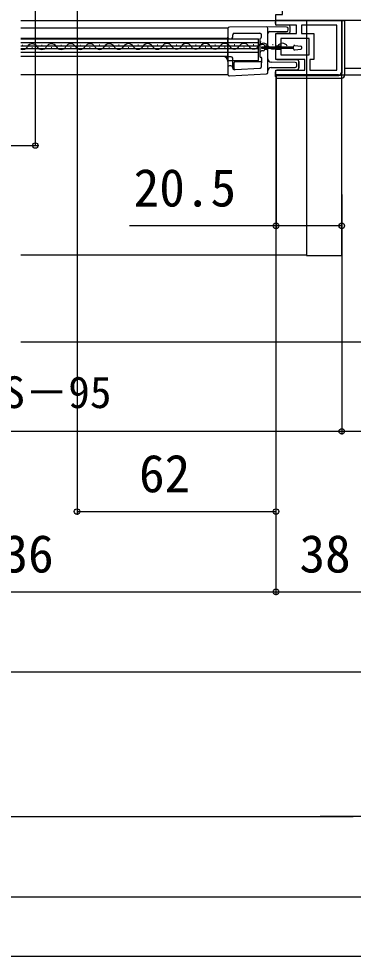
# Model space of a CAD drawing. Units: millimetres, scale not verified. Extents: x -700 to 700, y -1043 to 1036.
# Drawn here: x 206.3 to 310.6, y -1043 to -751 of the extents above; entities that cross this region are included whole.
import ezdxf
from ezdxf.enums import TextEntityAlignment as Align

# ---------------------------------------------------------------- set-up
doc = ezdxf.new("R2010")
doc.units = ezdxf.units.MM
doc.header["$LTSCALE"] = 6
for name, color, linetype in [('0-2_YKK_11', 7, 'Continuous'), ('0-4_YKK_12', 2, 'Continuous'), ('0-5_YKK_13', 4, 'Continuous'), ('0-7_YKK_D', 6, 'Continuous'), ('0-8_YKK_ZWAK', 7, 'Continuous'), ('0-9_YSS_K', 3, 'Continuous')]:
    doc.layers.add(name, color=color, linetype=linetype)
doc.styles.add('ＭＳ ゴシック', font='')
doc.styles.get('ＭＳ ゴシック').set_extended_font_data('MS Gothic')

msp = doc.modelspace()

# ---------------------------------------------------------------- linework, layer by layer
at = {"layer": '0-2_YKK_11'}
for points in [[(345.695, -750.5), (345.695, -747.6), (339.695, -747.6), (339.695, -750), (341.295, -750), (341.295, -751.5), (326.495, -751.5), (326.495, -764.408), (326.745, -764.704), (326.995, -765), (326.995, -766.5), (324.495, -766.5), (324.495, -751.5), (286.495, -751.5), (286.495, -749.7), (288.495, -749.7), (288.495, -741.5), (291.795, -741.5)], [(286.495, -751.5), (306.995, -751.5), (306.995, -767.5)], [(305.995, -768.5), (286.495, -768.5), (286.495, -767), (295.495, -767), (295.495, -763.7), (286.495, -763.7), (286.495, -760.45), (287.995, -760.45), (287.995, -762.2), (296.795, -762.2), (296.795, -757.1), (287.995, -757.1), (287.995, -759.55), (286.495, -759.55), (286.495, -755.6), (292.895, -755.6), (292.895, -753), (286.495, -753), (286.495, -751.5)]]:
    msp.add_lwpolyline(points, dxfattribs=at)
msp.add_lwpolyline([(305.495, -767), (305.495, -753), (294.395, -753), (294.395, -755.6), (298.295, -755.6), (298.295, -763.7), (296.995, -763.7), (296.995, -767)], close=True, dxfattribs=at)
msp.add_arc((305.995, -767.5), 1, 270.00001, 359.99999, dxfattribs=at)
at = {"layer": '0-4_YKK_12'}
for p, q in [((206.994, -751.5), (286.995, -751.5)), ((271.495, -753.97), (206.994, -753.97)), ((271.495, -753.97), (271.495, -768.47)), ((271.495, -757.17), (206.994, -757.17)), ((206.994, -757.27), (280.995, -757.27)), ((280.995, -758.47), (206.994, -758.47)), ((267.623, -759.188), (267.423, -759.188)), ((273.623, -759.174), (273.423, -759.174)), ((279.623, -759.159), (279.423, -759.16)), ((280.995, -763.97), (280.995, -757.27)), ((285.623, -759.145), (285.423, -759.145)), ((280.995, -759.52), (206.994, -759.52)), ((280.995, -760.42), (206.994, -760.42)), ((280.995, -761.47), (206.994, -761.47)), ((207.623, -759.332), (207.423, -759.333)), ((210.625, -760.085), (210.425, -760.086)), ((213.623, -759.318), (213.423, -759.318)), ((216.625, -760.071), (216.425, -760.071)), ((219.623, -759.303), (219.423, -759.304)), ((222.625, -760.056), (222.425, -760.057)), ((225.623, -759.289), (225.423, -759.29)), ((228.625, -760.042), (228.425, -760.042)), ((231.623, -759.275), (231.423, -759.275)), ((234.625, -760.027), (234.425, -760.028)), ((237.623, -759.26), (237.423, -759.261)), ((240.625, -760.013), (240.425, -760.013)), ((243.623, -759.246), (243.423, -759.246)), ((246.625, -759.999), (246.425, -759.999)), ((249.623, -759.231), (249.423, -759.232)), ((252.625, -759.984), (252.425, -759.985)), ((255.623, -759.217), (255.423, -759.217)), ((258.625, -759.97), (258.425, -759.97)), ((258.625, -759.97), (258.425, -759.97)), ((261.623, -759.202), (261.423, -759.203)), ((264.625, -759.955), (264.425, -759.956)), ((270.625, -759.941), (270.425, -759.941)), ((276.625, -759.926), (276.425, -759.927)), ((282.625, -759.912), (282.425, -759.912)), ((288.625, -759.897), (288.425, -759.898)), ((271.495, -762.77), (206.994, -762.77)), ((271.464, -763.97), (280.995, -763.97)), ((324.995, -766.5), (307.895, -766.5)), ((271.495, -768.47), (206.994, -768.47)), ((206.994, -824.5), (295.995, -824.5))]:
    msp.add_line(p, q, dxfattribs=at)
for centre, radius, start, end in [((210.526, -760.544), 1.718, 29.34037, 150.93529), ((216.526, -760.529), 1.718, 29.34037, 150.93529), ((222.526, -760.515), 1.718, 29.34037, 150.93529), ((228.526, -760.5), 1.718, 29.34037, 150.93529), ((234.526, -760.486), 1.718, 29.34037, 150.93529), ((240.526, -760.472), 1.718, 29.34037, 150.93529), ((246.526, -760.457), 1.718, 29.34037, 150.93529), ((252.526, -760.443), 1.718, 29.34037, 150.93529), ((258.526, -760.428), 1.718, 29.34037, 150.93529), ((264.526, -760.414), 1.718, 29.34037, 150.93529), ((270.526, -760.399), 1.718, 29.34037, 150.93529), ((276.526, -760.385), 1.718, 29.34037, 150.93529), ((282.526, -760.371), 1.718, 29.34037, 150.93529), ((288.526, -760.356), 1.718, 29.34037, 150.93529), ((207.522, -758.874), 1.718, 252.09112, 330.93529), ((213.522, -758.86), 1.718, 209.34037, 330.93529), ((219.522, -758.845), 1.718, 209.34037, 330.93529), ((225.522, -758.831), 1.718, 209.34037, 330.93529), ((231.522, -758.816), 1.718, 209.34037, 330.93529), ((237.522, -758.802), 1.718, 209.34037, 330.93529), ((243.522, -758.788), 1.718, 209.34037, 330.93529), ((249.522, -758.773), 1.718, 209.34037, 330.93529), ((255.522, -758.759), 1.718, 209.34037, 330.93529), ((261.522, -758.744), 1.718, 209.34037, 330.93529), ((267.522, -758.73), 1.718, 209.34037, 330.93529), ((273.522, -758.715), 1.718, 209.34037, 330.93529), ((279.522, -758.701), 1.718, 209.34037, 330.93529), ((285.522, -758.687), 1.718, 209.34037, 330.93529), ((269.995, -764.27), 1.5, 0, 90)]:
    msp.add_arc(centre, radius, start, end, dxfattribs=at)
at = {"layer": '0-5_YKK_13'}
for p, q in [((286.295, -752.5), (286.295, -752)), ((290.395, -753), (286.795, -753)), ((307.095, -767.7), (307.095, -751.5)), ((307.095, -751.5), (307.895, -751.5)), ((307.095, -767.7), (307.095, -751.5)), ((307.895, -768.5), (307.895, -751.5)), ((271.495, -754.12), (271.495, -756.72)), ((272.995, -756.72), (272.995, -756.02)), ((273.495, -755.52), (281.495, -755.52)), ((281.995, -756.72), (281.995, -756.02)), ((289.799, -753.575), (283.499, -753.52)), ((283.995, -758.133), (283.995, -754.02)), ((284.49, -755.015), (289.799, -754.969)), ((286.295, -756.1), (286.295, -763.2)), ((290.395, -755.6), (286.795, -755.6)), ((290.295, -754.469), (290.295, -754.075)), ((290.895, -755.1), (290.895, -753.5)), ((271.495, -763.12), (271.495, -756.72)), ((271.995, -757.22), (272.367, -757.22)), ((272.367, -757.22), (272.495, -757.22)), ((281.495, -757.311), (281.495, -762.721)), ((281.622, -758.133), (281.587, -758.52)), ((282.016, -759.02), (282.087, -759.02)), ((282.087, -759.02), (282.087, -759.02)), ((282.495, -759.02), (282.087, -759.02)), ((283.995, -759.046), (283.995, -758.133)), ((283.995, -759.842), (283.995, -759.046)), ((291.999, -759.8), (281.999, -759.8)), ((282.087, -761.02), (282.016, -761.02)), ((282.995, -759.52), (282.995, -759.544)), ((283.495, -759.544), (282.995, -759.544)), ((282.995, -759.544), (282.995, -759.8)), ((282.995, -760.2), (282.995, -760.496)), ((282.995, -760.496), (282.995, -760.52)), ((282.995, -760.496), (283.495, -760.496)), ((283.495, -759.544), (283.495, -759.8)), ((283.495, -760.2), (283.495, -760.496)), ((283.995, -760.197), (283.995, -759.842)), ((283.995, -760.994), (283.995, -760.197)), ((283.995, -761.906), (283.995, -760.994)), ((283.995, -767.69), (283.995, -761.906)), ((291.999, -760.405), (291.999, -759.595)), ((292.34, -759.298), (294.24, -759.565)), ((292.34, -760.702), (294.24, -760.435)), ((294.499, -760.138), (294.499, -759.862)), ((271.495, -763.12), (271.495, -766.12)), ((272.455, -762.82), (271.795, -762.82)), ((272.495, -762.82), (272.455, -762.82)), ((272.995, -766.36), (272.995, -763.32)), ((273.427, -766.548), (273.427, -764.653)), ((273.727, -764.353), (281.762, -764.353)), ((281.997, -764.717), (282.062, -764.653)), ((281.997, -765.876), (281.997, -764.717)), ((282.062, -764.653), (282.062, -763.32)), ((292.499, -764.594), (284.986, -764.528)), ((286.795, -763.7), (293.095, -763.7)), ((293.095, -763.8), (286.795, -763.8)), ((293.595, -766.5), (293.595, -764.3)), ((293.595, -764.3), (293.595, -766.3)), ((271.495, -766.12), (271.495, -768.293)), ((272.367, -765.62), (271.995, -765.62)), ((272.451, -765.62), (272.367, -765.62)), ((273.521, -766.859), (273.743, -766.848)), ((273.743, -766.848), (273.808, -766.78)), ((273.808, -766.78), (281.523, -766.375)), ((284.986, -766.211), (292.499, -766.146)), ((286.295, -769), (286.295, -767.5)), ((286.295, -767.5), (286.295, -769)), ((293.095, -767), (286.795, -767)), ((293.095, -767), (286.795, -767)), ((292.995, -765.646), (292.995, -765.094)), ((272.021, -768.792), (283.521, -768.19)), ((306.095, -768.7), (286.295, -768.7)), ((286.295, -768.7), (306.095, -768.7)), ((286.795, -769.5), (306.895, -769.5)), ((286.795, -769.5), (306.895, -769.5))]:
    msp.add_line(p, q, dxfattribs=at)
for points in [[(307.895, -768.5), (307.895, -751.5), (286.795, -751.5)], [(283.499, -753.52), (283.495, -753.52), (271.99, -753.62)], [(281.999, -759.8), (281.999, -760.2), (291.999, -760.2)], [(282.495, -761.02), (282.087, -761.02), (282.087, -761.02)]]:
    msp.add_lwpolyline(points, dxfattribs=at)
msp.add_lwpolyline([(306.995, -751.5), (295.995, -751.5), (295.995, -824.7), (306.995, -824.7)], close=True, dxfattribs=at)
for centre, radius, start, end in [((286.795, -752), 0.5, 90, 180), ((286.795, -752.5), 0.5, 180, 270), ((290.395, -753.5), 0.5, 0, 90), ((271.995, -754.12), 0.5, 90.5, 180), ((283.495, -754.02), 0.5, 0, 89.5), ((284.495, -755.515), 0.5, 90.5, 180), ((286.795, -756.1), 0.5, 90, 180), ((289.795, -754.075), 0.5, 0, 89.5), ((289.795, -754.469), 0.5, 270.5, 0), ((290.395, -755.1), 0.5, 270, 0), ((271.995, -756.72), 0.5, 180, 270), ((282.495, -759.52), 0.5, 0, 90), ((283.496, -759.045), 0.499, 269.86814, 359.86749), ((282.016, -761.52), 0.5, 90.00106, 180.00113), ((282.495, -760.52), 0.5, 270, 0), ((283.496, -760.995), 0.499, 0.13256, 90.13181), ((292.299, -759.595), 0.3, 82, 180), ((292.299, -760.405), 0.3, 180, 278), ((294.199, -759.862), 0.3, 0, 82), ((294.199, -760.138), 0.3, 278, 0), ((271.795, -763.12), 0.3, 90, 180), ((284.995, -763.528), 1, 180, 269.5), ((286.795, -763.2), 0.5, 180, 270), ((292.495, -765.094), 0.5, 0, 89.5), ((293.095, -764.2), 0.5, 0, 90), ((293.095, -764.3), 0.5, 0, 90), ((271.995, -766.12), 0.5, 90, 180), ((281.497, -765.876), 0.5, 273.00166, 359.99834), ((283.495, -767.69), 0.5, 273, 0), ((284.995, -767.211), 1, 90.5, 180), ((286.795, -767.5), 0.5, 90, 180), ((286.795, -767.5), 0.5, 90, 180), ((292.495, -765.646), 0.5, 270.5, 0), ((293.095, -766.5), 0.5, 270, 0), ((293.095, -766.5), 0.5, 270, 0), ((306.095, -767.7), 1, 270, 0), ((306.095, -767.7), 1, 270, 0), ((271.995, -768.293), 0.5, 180, 273), ((286.795, -769), 0.5, 180, 270), ((286.795, -769), 0.5, 180, 270), ((306.895, -768.5), 1, 270, 0), ((306.895, -768.5), 1, 270, 0)]:
    msp.add_arc(centre, radius, start, end, dxfattribs=at)
for centre, major_axis, ratio, start_param, end_param in [((273.495, -756.02), (0.354, -0.354), 0.999924, 2.3562326, 3.9269527), ((281.495, -756.02), (-0.354, -0.354), 0.999924, 2.3562326, 3.9269527), ((272.495, -756.72), (0.5, 0), 0.999962, 4.712389, 6.2831853), ((281.795, -757.311), (-0.212, 0.212), 0.999924, 5.6652293, 7.0685454), ((282.087, -758.52), (-0.337, 0.369), 0.999579, 0.8308003, 2.4007602), ((281.695, -756.72), (-0.212, 0.212), 0.999924, 2.5236367, 3.9269527), ((272.495, -763.32), (0.5, 0), 0.999962, 6.2831853, 7.8539816), ((273.727, -764.653), (0.212, -0.212), 0.999924, 2.3562326, 3.9269527), ((281.795, -762.721), (-0.212, -0.212), 0.999924, 5.4978252, 7.0138864), ((281.762, -764.653), (-0.212, -0.212), 0.999924, 2.3562326, 3.9269527), ((281.762, -763.32), (-0.212, -0.212), 0.999924, 2.3562326, 3.8722937), ((272.451, -766.12), (0.5, 0), 0.999962, 6.2831853, 7.8539816), ((273.495, -766.36), (0.344, 0.363), 0.99992, 2.3300547, 3.9531306), ((273.727, -766.548), (0.207, 0.218), 0.99992, 2.3300547, 3.9531306)]:
    msp.add_ellipse(centre, major_axis=major_axis, ratio=ratio, start_param=start_param, end_param=end_param, dxfattribs=at)
at = {"layer": '0-7_YKK_D'}
for p, q in [((211.496, -737.498), (211.496, -790.5)), ((224.494, -737.5), (224.494, -905.5)), ((286.495, -769), (286.495, -905.5)), ((286.495, -769), (286.495, -930.5)), ((286.495, -769), (286.495, -930.5)), ((286.497, -769), (286.497, -816.5)), ((306.995, -768.5), (416.497, -768.5)), ((169.193, -790.5), (212.496, -790.5)), ((306.997, -805.7), (306.997, -816.5)), ((306.997, -805.7), (306.997, -880.5)), ((306.997, -805.7), (306.997, -880.5)), ((104.001, -879.5), (306.997, -879.5)), ((224.494, -904.5), (286.495, -904.5)), ((124.499, -929.5), (286.495, -929.5)), ((286.495, -929.5), (324.495, -929.5)), ((340.495, -954.5), (70.496, -954.5)), ((-281.507, -999.5), (310.497, -999.5)), ((324.497, -999.5), (300.248, -999.5)), ((-311.507, -1024.5), (340.497, -1024.5))]:
    msp.add_line(p, q, dxfattribs=at)
for points in [[(306.997, -815.5), (286.497, -815.5), (240.824, -815.5)], [(306.997, -879.5), (324.497, -879.5), (368.897, -879.5)]]:
    msp.add_lwpolyline(points, dxfattribs=at)
for centre in [(211.496, -790.5), (286.497, -815.5), (306.997, -815.5), (306.997, -879.5), (306.997, -879.5), (224.494, -904.5), (286.495, -904.5), (286.495, -929.5), (286.495, -929.5)]:
    msp.add_circle(centre, 0.85, dxfattribs=at)
at = {"layer": '0-8_YKK_ZWAK'}
msp.add_lwpolyline([(-700, -1043), (700, -1043), (700, 997)], dxfattribs=at)
at = {"layer": '0-9_YSS_K'}
msp.add_line((206.994, -851.6), (324.497, -851.6), dxfattribs=at)

# ---------------------------------------------------------------- texts
at = {"layer": '0-7_YKK_D', "style": 'ＭＳ ゴシック'}
for s, height, p in [('20.5', 11.73, (242.142, -813)), ('網戸出来幅＝WS－95', 9.897, (113.799, -875.236)), ('62', 11.73, (243.812, -902)), ('WS－136', 11.73, (161.315, -927)), ('38', 11.73, (293.813, -927))]:
    msp.add_text(s, height=height, dxfattribs=at).set_placement(p, align=Align.BOTTOM_LEFT)

doc.saveas('drawing.dxf')
